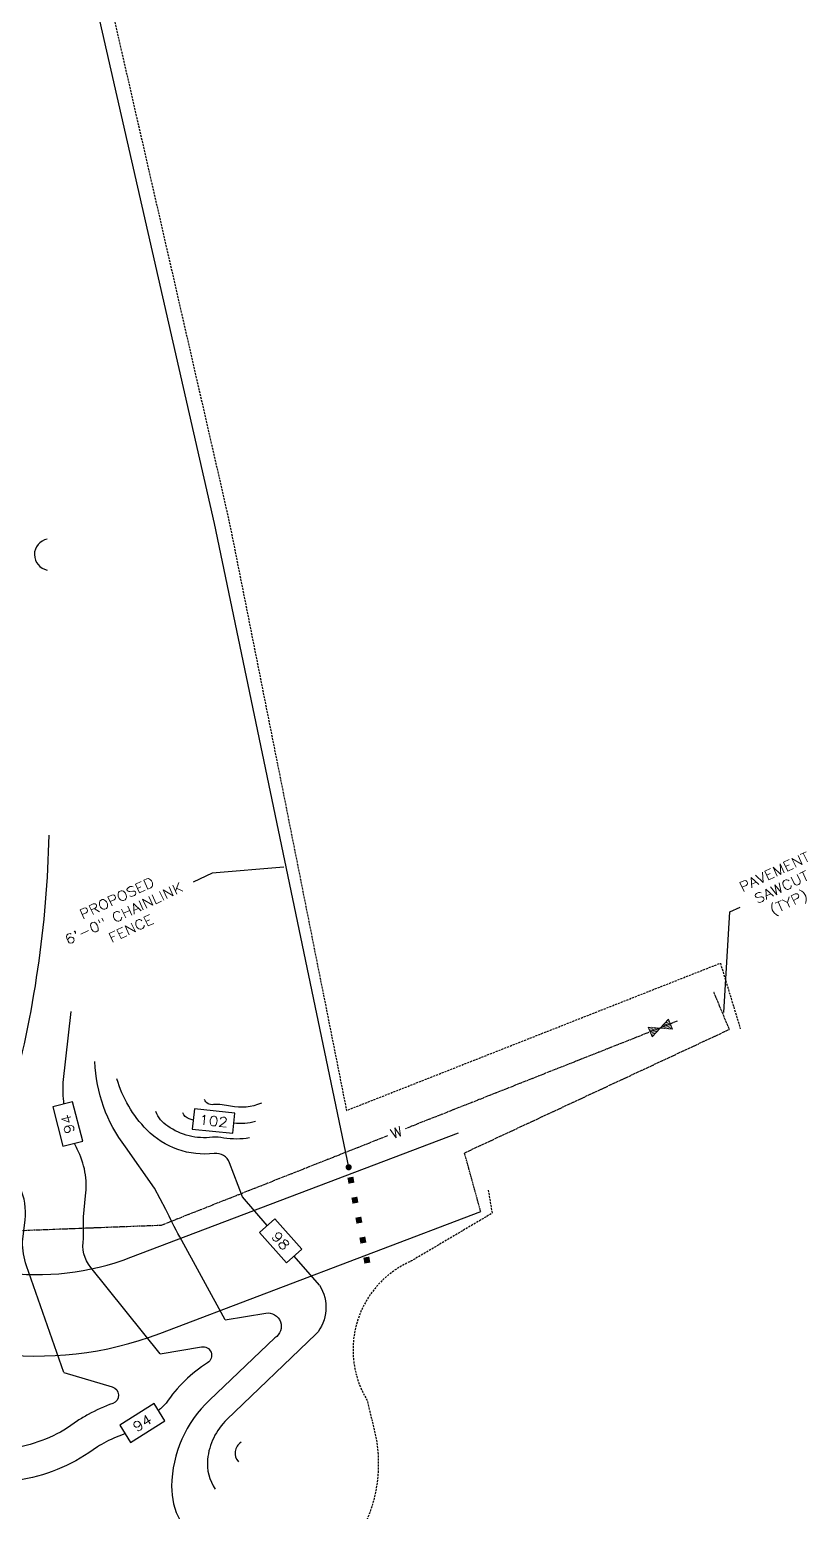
# Model space of a CAD drawing. Header units: feet. Extents: x 1024297 to 1030998, y 90489 to 94481.
# Drawn here: x 1026375 to 1026566, y 91090.6 to 91454.4 of the extents above; entities that cross this region are included whole.
import ezdxf
from ezdxf.enums import TextEntityAlignment as Align

# ---------------------------------------------------------------- set-up
doc = ezdxf.new("R2010")
doc.units = ezdxf.units.FT
doc.header["$MEASUREMENT"] = 0
for name, pattern in [('DASHED', [0.75, 0.5, -0.25]), ('DASHED8', [0.09375, 0.0625, -0.03125]), ('WATER', [1.14, 0.9, -0.06, 0, -0.06, 0, -0.06, 0, -0.06])]:
    doc.linetypes.add(name, pattern=pattern)
for name, color, linetype in [('LOW', 7, 'DASHED'), ('P1COL', 4, 'Continuous'), ('P6WTL', 6, 'WATER'), ('P7COT', 3, 'Continuous'), ('P7EPL', 3, 'Continuous'), ('P7FCL', 3, 'CLF'), ('P7FCT', 3, 'Continuous'), ('P7SCL', 3, 'DASHED8'), ('P7SCT', 3, 'Continuous'), ('P7WTS', 3, 'Continuous')]:
    doc.layers.add(name, color=color, linetype=linetype)
doc.styles.add('60', font='simplex.shx', dxfattribs={"width": 1.15, "height": 2.4})
doc.linetypes.add('CLF', pattern='A,0.28,-0.017891,["X",Standard,S=0.065,R=0,X=0,Y=-0.024733],-0.0663', length=0.364191)
doc.dimstyles.get("Standard").update_dxf_attribs({"dimtxt": 0.18, "dimasz": 0.18, "dimexe": 0.18, "dimexo": 0.0625, "dimgap": 0.09, "dimtad": 0, "dimtih": 1, "dimtoh": 1, "dimdec": 4, "dimzin": 0, "dimdsep": 46, "dimtxsty": 'Standard', "dimcen": 0.09, "dimadec": 0, "dimazin": 0, "dimtfac": 1, "dimtdec": 4, "dimtofl": 0, "dimtmove": 0, "dimatfit": 3, "dimfxl": 1, "dimtolj": 1, "dimtzin": 0, "dimarcsym": 0})

# ---------------------------------------------------------------- blocks, each defined once
blk = doc.blocks.new('PWG')
at = {"color": 0, "linetype": 'ByBlock', "lineweight": 0}
for points in [[(-0.0007, 0.0007), (-0.0334, -0.0661), (0.032, -0.0661), (-0.0007, 0.0007), (-0.0334, 0.0675), (0.032, 0.0675), (-0.0007, 0.0007), (-0.0007, -0.0661)], [(-0.0263, 0.0504), (-0.0263, 0.0675)], [(-0.0178, 0.0675), (-0.0178, 0.0334)], [(-0.0092, 0.0178), (-0.0092, 0.0675)], [(-0.0007, 0.0675), (-0.0007, 0.0007), (0.0078, 0.0178), (0.0078, 0.0675)], [(0.0163, 0.0675), (0.0163, 0.0334)], [(0.0249, 0.0504), (0.0249, 0.0675)], [(-0.0263, -0.049), (-0.0263, -0.0661)], [(-0.0178, -0.0661), (-0.0178, -0.032)], [(-0.0092, -0.0163), (-0.0092, -0.0661)], [(0.0078, -0.0661), (0.0078, -0.0163)], [(0.0163, -0.032), (0.0163, -0.0661)], [(0.0249, -0.0661), (0.0249, -0.049)]]:
    blk.add_lwpolyline(points, dxfattribs=at)
blk = doc.blocks.new('CONID')
blk.add_lwpolyline([(-0.125, -0.0625), (0.125, -0.0625), (0.125, 0.0625), (-0.125, 0.0625)], close=True)
at = {"style": '60', "width": 1.15}
blk.add_attdef('CON', text='', height=0.06, dxfattribs=at).set_placement((0, 0), align=Align.MIDDLE)
blk = doc.blocks.new('SBS')
blk.add_solid([(-0.037, 0.037), (-0.037, -0.037), (0.037, 0.037), (0.037, -0.037)])

msp = doc.modelspace()

# ---------------------------------------------------------------- linework, layer by layer
at = {"layer": 'LOW', "flags": 128}
for points in [[(1025299.17759, 91284.88733), (1025279.69847, 91329.65075), (1025214.17667, 91443.65574), (1025129.37299, 91567.20256), (1025065.53776, 91669.63859), (1024984.13222, 91825.65851), (1024909.83168, 91957.10585), (1024854.97944, 92044.05338), (1024913.67061, 92077.05306, 0.465573073), (1024916.78261, 92097.39941), (1024927.10658, 92113.45921), (1024946.21706, 92112.68682, 0.214873653), (1024965.35001, 92101.15157), (1025046.41901, 92140.37861), (1025033.11285, 92163.52232, -0.116694486), (1025029.4727, 92178.49362), (1025058.20862, 92399.7976), (1025088.4717, 92618.03806), (1025068.00032, 92651.01242), (1025104.13982, 92673.1417, -0.069153808), (1025174.33154, 92703.76178), (1025159.89959, 92747.16501, 0.072673243), (1025104.64104, 92726.41083), (1025077.20131, 92798.84152, 0.286338548), (1025087.67095, 92844.88538), (1025066.28215, 92907.73635), (1025035.46143, 92981.75675), (1024979.69277, 93109.84429), (1024941.579, 93194.97605), (1024923.08504, 93247.82492, 0.00311628), (1024921.22192, 93248.14873), (1024842.94753, 93268.68905), (1024737.93099, 93309.01255), (1024671.38413, 93341.65665), (1024607.91136, 93359.86934, 0.237160651), (1024587.40528, 93356.776), (1024586.26717, 93398.46717), (1024610.79985, 93430.61557, 0.193210887), (1024628.32429, 93417.75266), (1024725.83921, 93389.68857), (1024769.46894, 93380.70795), (1024894.74338, 93346.4907, 0.307613242), (1024921.32719, 93355.60282), (1024931.17963, 93383.92769, 0.26516412), (1024998.99743, 93424.0949), (1025056.95549, 93453.75453), (1025230.39287, 93550.74693, -0.073459567), (1025244.1056, 93555.79692), (1025350.48564, 93578.04901), (1025456.89359, 93598.45522), (1025481.18947, 93605.24487, 0.221219264), (1025517.74021, 93640.41055), (1025517.74021, 93640.41055), (1025526.57016, 93646.10369), (1025561.63476, 93623.06294), (1025568.18391, 93628.818, -0.363591046), (1025588.00867, 93629.28372), (1025594.23187, 93623.18184), (1025598.53631, 93626.9898), (1025531.88064, 93693.14884, -0.8925249), (1025538.74453, 93700.65922), (1025619.65124, 93617.92787, -0.978257696), (1025613.26198, 93611.34698), (1025601.48022, 93621.15952), (1025592.18006, 93611.64559), (1025581.5928, 93618.41362), (1025573.41497, 93609.87325), (1025607.46388, 93576.45468), (1025639.09873, 93548.21308), (1025672.50542, 93511.731), (1025714.46477, 93471.64412), (1025751.02521, 93477.0174), (1025854.30996, 93369.49385), (1025951.47495, 93253.44004), (1026071.26724, 92793.83775), (1026129.354, 92575.68261), (1026262.95081, 92037.03535), (1026423.9854, 91333.86598), (1026452.85438, 91189.01247), (1026544.66412, 91225.18157), (1026549.56736, 91209.09113)], [(1026487.64424, 91169.44968), (1026488.61773, 91163.77801), (1026468.8009, 91152.06254, 0.45465874), (1026457.87593, 91117.96527), (1026459.67091, 91110.59393, -0.363365429), (1026439.69164, 91070.08568), (1026369.21569, 91041.6, 0.236134721), (1026287.16659, 91003.88709, -0.009538501), (1026252.05097, 90961.79289, 0.354342766), (1026250.77494, 90923.43942, -0.291515451), (1026236.25851, 90874.78012), (1026014.47541, 90719.07804, -0.231757789), (1025985.83782, 90714.55567, 0.228009917), (1025905.26578, 90702.41924, -0.049992423), (1025859.59246, 90677.58879, 0.175705847), (1025804.02015, 90626.24006, -0.151561834), (1025793.19485, 90615.25015), (1025772.06094, 90604.13043, -0.395759783), (1025752.56832, 90609.5113), (1025701.27003, 90687.55635), (1025610.89123, 90838.15484), (1025568.5652, 90913.27002), (1025457.48726, 91061.06746), (1025427.61403, 91105.86659), (1025358.81497, 91199.74535), (1025325.12948, 91232.22364), (1025312.02279, 91255.36881), (1025303.89052, 91274.05691)]]:
    msp.add_lwpolyline(points, format="xyb", dxfattribs=at)
at = {"layer": 'P1COL', "flags": 128}
for points in [[(1026383.4531, 91124.66539), (1026374.27388, 91150.89606, -0.087846421), (1026373.31698, 91156.7489), (1026373.94474, 91162.15959, 0.136799528), (1026372.68693, 91170.13584, -0.158907422), (1026370.2761, 91191.35358, 0.062127339), (1026379.81461, 91256.6266, 4.430126866)], [(1026383.47486, 91190.6006, -0.038142197), (1026383.26291, 91195.871), (1026385.23666, 91213.31369)], [(1026423.0264, 91137.64099), (1026411.88777, 91157.99211, -0.015743154), (1026408.47073, 91164.73066), (1026405.71179, 91169.96672), (1026398.61745, 91180.06656, -0.15779925), (1026391.0859, 91201.03041, -5.464059081)], [(1026433.40504, 91160.78496), (1026427.28474, 91167.81014), (1026424.13068, 91176.17195, 0.344659446), (1026420.38652, 91178.44841, -0.231787226), (1026403.8089, 91184.27512, -0.124493641), (1026396.47904, 91196.79782)], [(1026431.94165, 91190.79, -0.152042318), (1026424.38862, 91190.05418, 0.068384289), (1026420.17279, 91190.46015, -0.374547682), (1026418.01207, 91191.69806, -0.111862792)], [(1026429.015, 91182.26281, -0.075097725), (1026422.70985, 91182.22851, 0.093417342), (1026419.91745, 91182.42081, -0.183024907), (1026408.94074, 91185.15947, -0.169073996), (1026406.05545, 91188.75046)], [(1026415.21369, 91186.65017, -0.022331879), (1026414.18754, 91186.94903, -0.218981375), (1026412.69291, 91188.45884)], [(1026430.47785, 91186.29751, -0.094599695), (1026425.18635, 91185.86793, -0.094599695)], [(1026407.10175, 91129.23679), (1026390.0916, 91150.49023, -0.229228469), (1026388.30003, 91157.56451), (1026388.23634, 91162.91515), (1026388.79842, 91168.06505, 0.153677631), (1026386.69636, 91179.54439, -0.011076397), (1026386.05912, 91180.93953, -0.011076397)], [(1026446.20512, 91146.09241, -0.333939224), (1026445.34174, 91134.05343), (1026423.49832, 91113.14705, 0.179373439), (1026418.73913, 91103.3534, 0.176812816), (1026420.61864, 91096.07282, 4.499967685)], [(1026423.0264, 91137.64099), (1026433.00706, 91139.2554, -0.822525386), (1026435.25086, 91133.19349), (1026419.18609, 91117.89486, 0.200477529), (1026409.90942, 91096.78892, 0.130552533), (1026411.99262, 91088.32148, 30.978578059)], [(1026407.10175, 91129.23679), (1026417.21588, 91130.98745, -0.819633864), (1026418.73297, 91127.06432, 0.103313019), (1026408.57893, 91117.16918, 0.103313019)], [(1026383.4531, 91124.66539), (1026395.33247, 91121.14997, -0.72284362), (1026395.46001, 91117.07569, 0.036276606), (1026389.43746, 91114.36575, 0.019642152), (1026386.81683, 91112.81395, 0.019642152)], [(1026408.57893, 91117.16918, -0.017275452), (1026406.68386, 91115.3399, -0.017275452)], [(1026386.81683, 91112.81395, -0.117681145), (1026372.20743, 91106.33731), (1026355.0101, 91104.82974, -0.020072708), (1026338.85848, 91104.64119, -0.020072708)], [(1026391.66831, 91106.45289, -0.120086574), (1026373.26719, 91098.39954), (1026355.56814, 91096.84798, 0.778558957), (1026353.42724, 91091.43179, -0.00938753)], [(1026398.4328, 91109.67605, -0.001668905), (1026398.20548, 91109.56154, 0.036276606), (1026393.24015, 91107.32732, 0.019642152), (1026391.16016, 91106.09565)]]:
    msp.add_lwpolyline(points, format="xyb", dxfattribs=at)
msp.add_lwpolyline([(1026446.20512, 91146.09241), (1026439.97417, 91153.2446)], dxfattribs=at)
at = {"layer": 'P1COL'}
for centre, radius, start, end in [((1026380.08132, 91325.49979), 3.86351, 100.9939424, 259.2279989), ((1026428.63841, 91104.86606), 3.16892, 122.130245, 222.6628874)]:
    msp.add_arc(centre, radius, start, end, dxfattribs=at)
at = {"layer": 'P6WTL', "flags": 128}
for points in [[(1026534.01825, 91210.91108), (1026467.32877, 91184.52827)], [(1026462.93253, 91182.78908), (1026407.32384, 91160.78991), (1026356.31527, 91158.84339), (1026320.15512, 91175.97266)]]:
    msp.add_lwpolyline(points, dxfattribs=at)
at = {"layer": 'P7EPL'}
for p, q in [((1026399.91066, 91152.9572), (1026480.33395, 91183.50672)), ((1026407.01271, 91134.26066), (1026485.80964, 91164.19239))]:
    msp.add_line(p, q, dxfattribs=at)
for radius in [65, 85]:
    msp.add_arc((1026376.82899, 91213.72098), radius, 234.1389899, 290.7997371, dxfattribs=at)
at = {"layer": 'P7FCL', "flags": 128}
msp.add_lwpolyline([(1026067.84927, 92695.32965), (1026083.27864, 92631.13808), (1026102.29443, 92564.48817), (1026137.9927, 92526.31409), (1026200.9089, 92273.11488), (1026198.44832, 92268.76115), (1026216.59473, 92190.86553), (1026221.12595, 92191.69593), (1026290.5839, 91901.95441), (1026420.3937, 91333.16119), (1026453.38696, 91175.07798)], dxfattribs=at)
at = {"layer": 'P7FCL', "const_width": 0.75, "flags": 128}
msp.add_lwpolyline([(1026453.01196, 91175.07798, 1), (1026453.76196, 91175.07798, 1)], format="xyb", close=True, dxfattribs=at)
at = {"layer": 'P7SCL', "flags": 128}
for points in [[(1026481.81033, 91178.58831), (1026546.87047, 91208.91588), (1026543.02617, 91218.16822)], [(1026485.80964, 91164.19239), (1026482.1362, 91177.50272), (1026481.81033, 91178.58831)]]:
    msp.add_lwpolyline(points, dxfattribs=at)

# ---------------------------------------------------------------- block references
at = {"layer": 'P7COT', "yscale": 40, "zscale": 40}
for p, xscale, rotation, values in [((1026384.41667, 91185.68088), 40.00000000001165, 104.2827470152832, {'CON': '94'}), ((1026420.21574, 91186.40981), 39.99999999996062, 354.0462632041906, {'CON': '102'}), ((1026436.68644, 91157.01197), 39.99999999998429, 311.6514478344751, {'CON': '98'}), ((1026402.7166, 91112.25647), 40.00000000002321, 32.18136852896669, {'CON': '94'})]:
    msp.add_blockref('CONID', p, dxfattribs=dict(at, xscale=xscale, rotation=rotation)).add_auto_attribs(values)
at = {"layer": 'P7FCL', "xscale": 20.0000000000535, "yscale": 20, "zscale": 20, "rotation": 10.22305555553183}
for p in [(1026453.94269, 91171.89364), (1026454.91996, 91166.99007), (1026455.89722, 91162.0865), (1026456.87449, 91157.18294), (1026457.85175, 91152.27937)]:
    msp.add_blockref('SBS', p, dxfattribs=at)
at = {"layer": 'P7WTS', "xscale": 40.00000000001177, "yscale": 40, "zscale": 40, "rotation": 111.2966399820739}
msp.add_blockref('PWG', (1026529.92856, 91209.29317), dxfattribs=at)

# ---------------------------------------------------------------- texts
at = {"layer": 'P6WTL', "style": '60', "width": 1.15}
msp.add_text('W', height=2.4, rotation=21.6354067, dxfattribs=at).set_placement((1026465.14688, 91183.62919), align=Align.MIDDLE)
at = {"layer": 'P7FCT', "style": '60', "width": 1.15}
for s, p in [('6\'-0" CHAINLINK', (1026398.69588, 91236.31401)), ('PROPOSED', (1026396.9571, 91240.04282)), ('FENCE', (1026400.43465, 91232.5852))]:
    msp.add_text(s, height=2.4, rotation=25, dxfattribs=at).set_placement(p, align=Align.CENTER)
at = {"layer": 'P7SCT', "style": '60', "width": 1.15}
for s, p in [('PAVEMENT', (1026558.47266, 91246.50501)), ('SAWCUT', (1026560.21144, 91242.7762)), ('(TYP)', (1026561.95021, 91239.04739))]:
    msp.add_text(s, height=2.4, rotation=25, dxfattribs=at).set_placement(p, align=Align.CENTER)

# ---------------------------------------------------------------- leaders
at = {"layer": 'P7FCT'}
msp.add_leader([(1026437.49124, 91248.78828), (1026419.90185, 91247.25963), (1026415.16523, 91245.0509)], dimstyle='Standard', override={"dimse1": 1, "dimse2": 1}, dxfattribs=at)
at = {"layer": 'P7SCT'}
msp.add_leader([(1026545.52697, 91213.07476), (1026547.00758, 91237.7698), (1026549.56021, 91238.96011)], dimstyle='Standard', dxfattribs=at)

doc.saveas('drawing.dxf')
